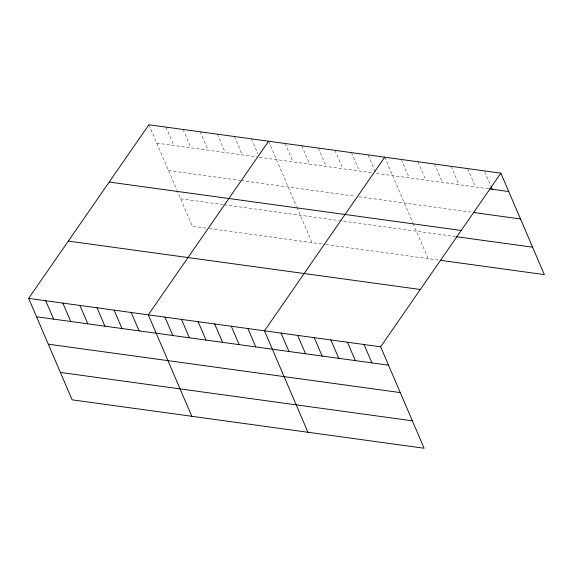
<?xml version="1.0" encoding="UTF-8"?>
<svg xmlns="http://www.w3.org/2000/svg" width="573" height="573" viewBox="0 0 573 573"><rect width="100%" height="100%" fill="white"/><g stroke="black" fill="none" stroke-linecap="round" stroke-linejoin="round"><path stroke-width="0.43" stroke-dasharray="2.87 2.15" d="M156.758 143.143L256.776 156.895M259.34 157.246L371.633 172.688M488.662 188.775L375.995 173.29L368.117 154.903M168.505 170.553L240.316 180.423M241.169 180.545L354.558 196.138M358.927 196.732L470.712 212.11M180.61 198.795L223.355 204.676M224.208 204.79L455.743 236.628M206.036 228.09L192.363 226.206L177.25 190.952M209.46 228.563L325.142 244.463M326.008 244.585L438.674 260.078M484.615 171.678L490.782 186.06M467.683 168.598L475.561 186.977M451.087 166.313L458.966 184.692M434.492 164.028L442.37 182.415M417.903 161.751L425.775 180.13M401.308 159.466L409.186 177.852M384.712 157.188L412.746 222.596M413.083 223.377L428.196 258.638M351.528 152.626L359.4 171.005M334.933 150.341L342.812 168.72M318.337 148.063L326.216 166.442M301.742 145.778L309.621 164.157M285.153 143.494L293.025 161.88M268.558 141.216L296.592 206.624M296.929 207.405L312.041 242.666M251.461 138.867L257.972 154.051M234.364 136.517L242.243 154.896M217.267 134.161L225.146 152.547M200.17 131.811L208.049 150.19M183.073 129.462L190.952 147.841M165.977 127.113L173.855 145.492M148.88 124.756L176.914 190.164"/><path stroke-width="0.86" d="M500.866 173.161L380.637 346.794L424.12 448.244L72.134 399.839L28.65 298.39L148.88 124.756L500.866 173.161L544.35 274.61L440.422 260.314M268.558 141.216L148.328 314.849L191.805 416.299M384.712 157.188L264.482 330.822L307.966 432.271M489.535 188.897L508.745 191.54M473.334 212.468L520.499 218.95M109.207 182.056L461.193 230.461M456.617 236.749L532.604 247.192M68.323 241.097L420.317 289.494M28.65 298.39L380.637 346.794M36.529 316.776L388.515 365.173M48.275 344.187L400.262 392.584M60.38 372.429L412.367 420.826M491.125 186.862L492.15 189.255M364.041 344.509L371.92 362.888M347.453 342.224L355.332 360.61M330.857 339.947L338.736 358.326M314.262 337.662L322.141 356.048M297.666 335.384L305.545 353.763M281.078 333.099L288.957 351.485M247.887 328.537L255.766 346.916M231.291 326.259L239.17 344.638M214.703 323.974L222.582 342.353M198.108 321.689L205.986 340.076M181.512 319.412L189.391 337.791M164.917 317.127L172.795 335.513M131.231 312.5L139.11 330.879M114.134 310.143L122.013 328.53M97.038 307.794L104.916 326.173M79.941 305.445L87.819 323.824M62.844 303.096L70.723 321.474M45.747 300.746L53.626 319.125"/></g></svg>
